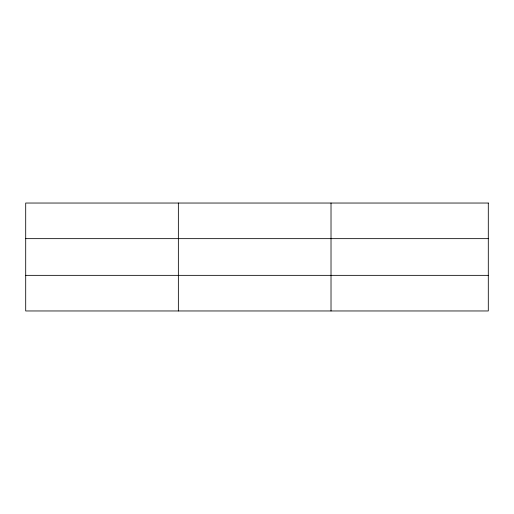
<?xml version="1.0" encoding="UTF-8"?>
<svg xmlns="http://www.w3.org/2000/svg" width="514" height="514" viewBox="0 0 514 514"><rect width="100%" height="100%" fill="white"/><g stroke="black" fill="none" stroke-linecap="round" stroke-linejoin="round"><path stroke-width="0.77" d="M178.358 310.964L178.358 203.036M331.016 310.964L331.016 203.036M25.7 238.65L488.3 238.65M25.7 275.35L488.3 275.35M488.3 203.036L488.3 310.964L25.7 310.964L25.7 203.036L488.3 203.036"/></g></svg>
